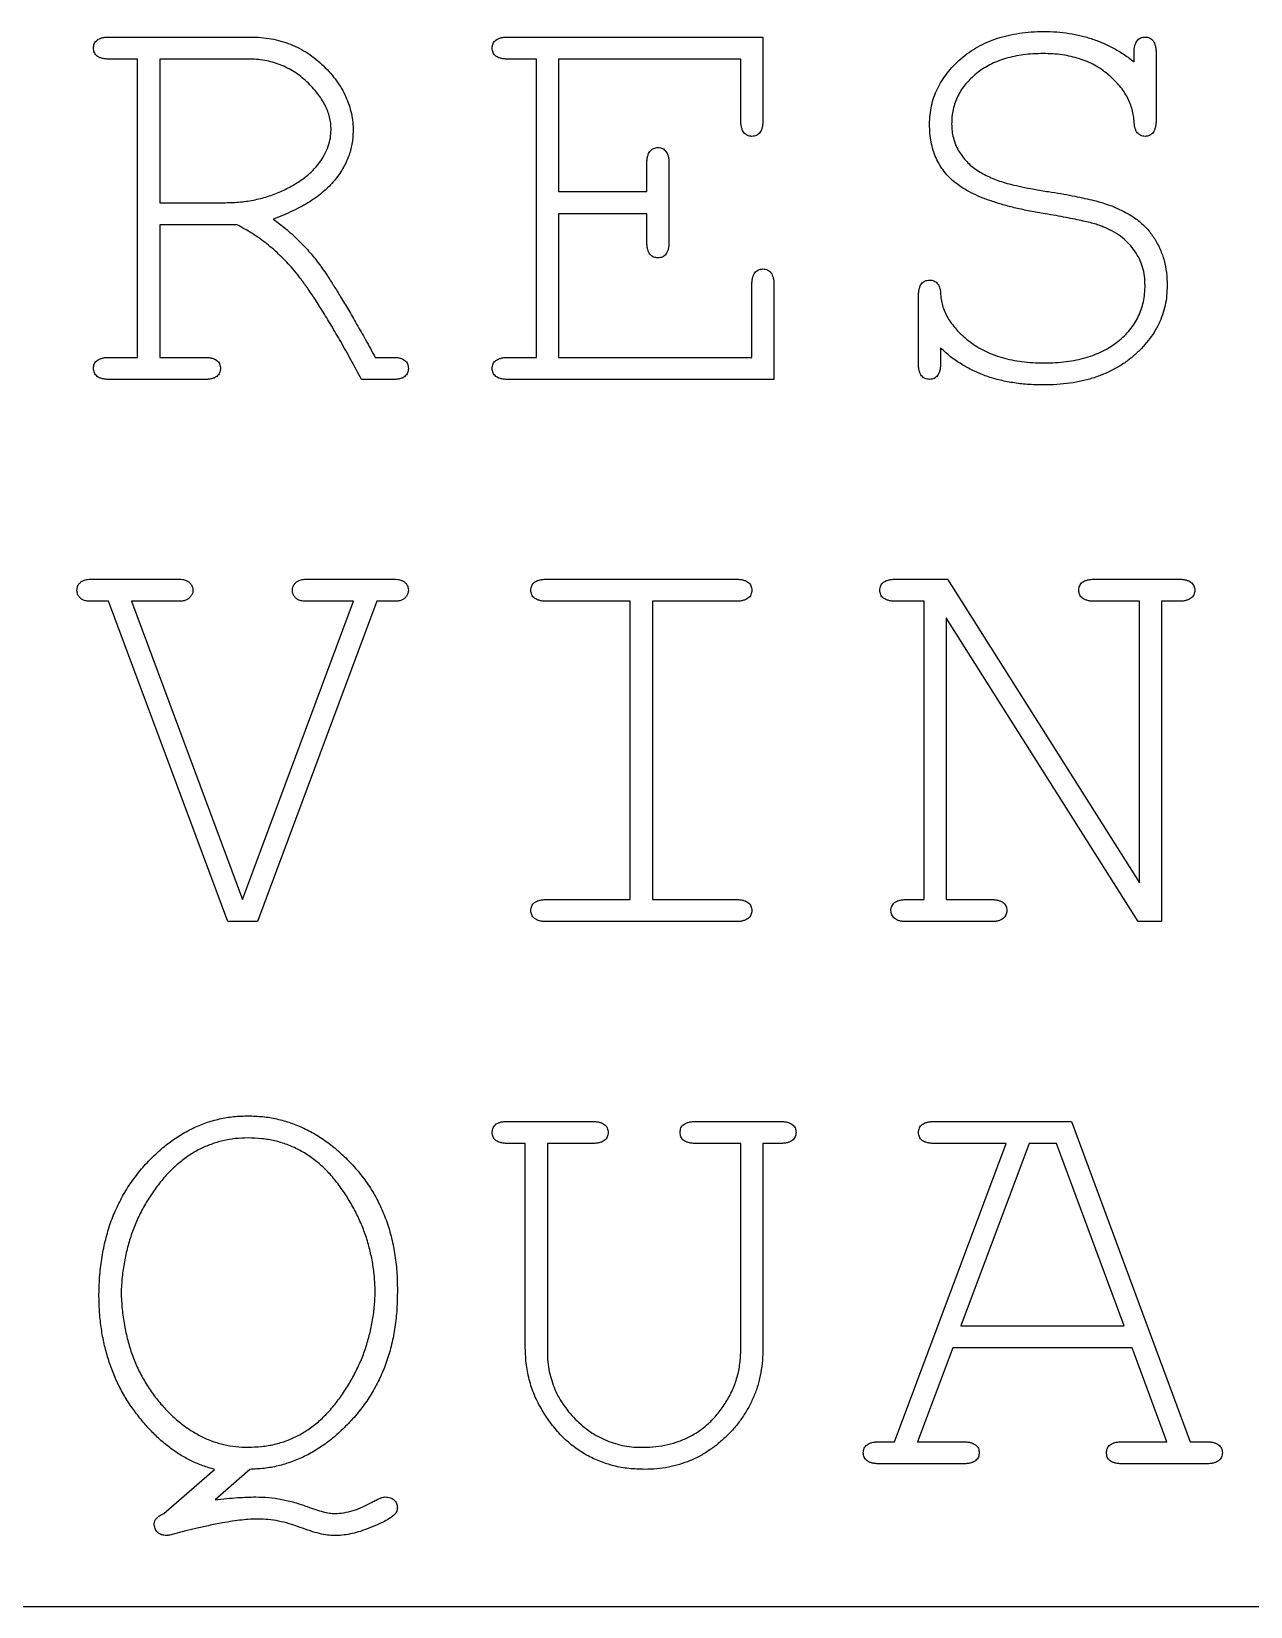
# Model space of a CAD drawing. Header units: millimetres. Extents: x -1 to 183, y -1 to 134.
# Drawn here: x 41.7 to 84.4, y -1 to 54.2 of the extents above; entities that cross this region are included whole.
import ezdxf

# ---------------------------------------------------------------- set-up
doc = ezdxf.new("R2010")
doc.units = ezdxf.units.MM

msp = doc.modelspace()

# ---------------------------------------------------------------- linework, layer by layer
at = {"color": 7, "linetype": 'Continuous', "lineweight": 25}
for p, q in [((44.442, 54), (49.359, 54)), ((58.406, 54), (67.31, 54)), ((67.31, 54), (67.31, 51.097)), ((45.41, 53.226), (44.442, 53.226)), ((45.41, 42.774), (45.41, 53.226)), ((49.278, 53.226), (46.184, 53.226)), ((46.184, 53.226), (46.184, 48.194)), ((59.374, 53.226), (58.406, 53.226)), ((59.374, 42.774), (59.374, 53.226)), ((60.148, 53.226), (60.148, 48.581)), ((66.535, 53.226), (60.148, 53.226)), ((66.535, 51.097), (66.535, 53.226)), ((80.306, 53.129), (80.306, 53.419)), ((81.081, 53.401), (81.081, 51.115)), ((63.245, 48.581), (63.245, 49.548)), ((64.019, 49.548), (64.019, 46.839)), ((60.148, 48.581), (63.245, 48.581)), ((46.184, 48.194), (48.476, 48.194)), ((60.148, 47.806), (60.148, 42.774)), ((63.245, 47.806), (60.148, 47.806)), ((63.245, 46.839), (63.245, 47.806)), ((46.184, 47.419), (46.184, 42.774)), ((48.894, 47.419), (46.184, 47.419)), ((66.923, 42.774), (66.923, 45.29)), ((67.697, 45.29), (67.697, 42)), ((72.758, 42.566), (72.758, 44.909)), ((73.532, 43.104), (73.532, 42.596)), ((44.442, 42.774), (45.41, 42.774)), ((46.184, 42.774), (47.732, 42.774)), ((53.732, 42.774), (54.352, 42.774)), ((58.406, 42.774), (59.374, 42.774)), ((60.148, 42.774), (66.923, 42.774)), ((47.732, 42), (44.442, 42)), ((54.346, 42), (53.254, 42)), ((67.697, 42), (58.406, 42)), ((43.861, 35), (46.765, 35)), ((51.41, 35), (54.313, 35)), ((59.761, 35), (66.342, 35)), ((71.984, 35), (73.774, 35)), ((73.774, 35), (80.5, 24.355)), ((78.952, 35), (81.855, 35)), ((44.391, 34.226), (43.861, 34.226)), ((48.57, 23), (44.391, 34.226)), ((45.195, 34.226), (49.087, 23.774)), ((46.765, 34.226), (45.195, 34.226)), ((49.087, 23.774), (52.97, 34.226)), ((53.784, 34.226), (49.61, 23)), ((52.97, 34.226), (51.41, 34.226)), ((54.313, 34.226), (53.784, 34.226)), ((62.665, 34.226), (59.761, 34.226)), ((62.665, 23.774), (62.665, 34.226)), ((63.439, 34.226), (63.439, 23.774)), ((66.342, 34.226), (63.439, 34.226)), ((72.952, 34.226), (71.984, 34.226)), ((72.952, 23.774), (72.952, 34.226)), ((80.5, 34.226), (78.952, 34.226)), ((80.5, 24.355), (80.5, 34.226)), ((81.274, 34.226), (81.274, 23)), ((81.855, 34.226), (81.274, 34.226)), ((73.726, 33.645), (73.726, 23.774)), ((80.452, 23), (73.726, 33.645)), ((59.761, 23.774), (62.665, 23.774)), ((63.439, 23.774), (66.342, 23.774)), ((72.371, 23.774), (72.952, 23.774)), ((73.726, 23.774), (75.274, 23.774)), ((49.61, 23), (48.57, 23)), ((66.342, 23), (59.761, 23)), ((75.274, 23), (72.371, 23)), ((81.274, 23), (80.452, 23)), ((58.406, 16), (61.31, 16)), ((64.987, 16), (67.89, 16)), ((73.339, 16), (78.12, 16)), ((78.12, 16), (82.269, 4.774)), ((58.987, 15.226), (58.406, 15.226)), ((58.987, 8.061), (58.987, 15.226)), ((59.761, 15.226), (59.761, 8.007)), ((61.31, 15.226), (59.761, 15.226)), ((66.535, 15.226), (64.987, 15.226)), ((66.535, 8.007), (66.535, 15.226)), ((67.31, 15.226), (67.31, 8.061)), ((67.89, 15.226), (67.31, 15.226)), ((71.92, 4.774), (75.828, 15.226)), ((75.828, 15.226), (73.339, 15.226)), ((76.629, 15.226), (74.246, 8.839)), ((77.597, 15.226), (76.629, 15.226)), ((79.959, 8.839), (77.597, 15.226)), ((74.246, 8.839), (79.959, 8.839)), ((73.956, 8.065), (72.728, 4.774)), ((80.243, 8.065), (73.956, 8.065)), ((81.459, 4.774), (80.243, 8.065)), ((71.403, 4.774), (71.92, 4.774)), ((72.728, 4.774), (74.306, 4.774)), ((79.919, 4.774), (81.459, 4.774)), ((82.269, 4.774), (82.823, 4.774)), ((74.306, 4), (71.403, 4)), ((82.823, 4), (79.919, 4)), ((46.323, 2.258), (48.098, 3.806)), ((49.338, 3.806), (48.119, 2.742)), ((-1, -1), (183, -1))]:
    msp.add_line(p, q, dxfattribs=at)
for points, knots in [([(73.145, 50.949), (73.149, 51.058), (73.156, 51.273), (73.21, 51.59), (73.292, 51.897), (73.417, 52.19), (73.57, 52.471), (73.761, 52.74), (73.985, 52.997), (74.241, 53.242), (74.528, 53.463), (74.836, 53.662), (75.169, 53.824), (75.521, 53.963), (75.898, 54.063), (76.295, 54.139), (76.715, 54.185), (77.002, 54.191), (77.149, 54.194)], [0, 0, 0, 0, 0.056916, 0.112366, 0.167516, 0.222239, 0.27805, 0.334693, 0.393994, 0.455776, 0.519139, 0.582782, 0.646789, 0.712259, 0.779915, 0.85009, 0.923131, 1, 1, 1, 1]), ([(77.149, 54.194), (77.3, 54.191), (77.596, 54.187), (78.032, 54.132), (78.452, 54.053), (78.855, 53.932), (79.245, 53.786), (79.616, 53.599), (79.975, 53.386), (80.195, 53.215), (80.306, 53.129)], [0, 0, 0, 0, 0.132647, 0.26166, 0.386774, 0.510093, 0.63204, 0.754198, 0.875967, 1, 1, 1, 1]), ([(43.861, 53.613), (43.867, 53.667), (43.879, 53.775), (43.972, 53.887), (44.077, 53.945), (44.18, 53.976), (44.304, 53.998), (44.393, 53.999), (44.442, 54)], [0, 0, 0, 0, 0.204282, 0.406566, 0.521934, 0.65928, 0.815354, 1, 1, 1, 1]), ([(44.442, 53.226), (44.393, 53.226), (44.304, 53.227), (44.18, 53.25), (44.077, 53.281), (43.972, 53.339), (43.879, 53.451), (43.867, 53.559), (43.861, 53.613)], [0, 0, 0, 0, 0.184646, 0.34072, 0.478066, 0.593434, 0.795718, 1, 1, 1, 1]), ([(49.359, 54), (49.483, 53.997), (49.728, 53.993), (50.086, 53.942), (50.431, 53.864), (50.76, 53.752), (51.074, 53.609), (51.373, 53.435), (51.658, 53.23), (51.92, 52.99), (52.164, 52.737), (52.375, 52.47), (52.557, 52.197), (52.701, 51.911), (52.818, 51.62), (52.9, 51.32), (52.95, 51.012), (52.955, 50.803), (52.958, 50.698)], [0, 0, 0, 0, 0.068795, 0.135343, 0.200143, 0.264471, 0.327742, 0.391099, 0.455936, 0.522024, 0.587641, 0.650481, 0.710621, 0.769606, 0.827305, 0.884113, 0.941813, 1, 1, 1, 1]), ([(57.826, 53.613), (57.832, 53.667), (57.844, 53.775), (57.937, 53.887), (58.041, 53.945), (58.145, 53.976), (58.268, 53.998), (58.358, 53.999), (58.406, 54)], [0, 0, 0, 0, 0.204282, 0.406566, 0.521934, 0.65928, 0.815354, 1, 1, 1, 1]), ([(58.406, 53.226), (58.358, 53.226), (58.268, 53.227), (58.145, 53.25), (58.041, 53.281), (57.937, 53.339), (57.844, 53.451), (57.832, 53.559), (57.826, 53.613)], [0, 0, 0, 0, 0.184646, 0.34072, 0.478066, 0.593434, 0.795718, 1, 1, 1, 1]), ([(80.306, 53.419), (80.307, 53.468), (80.308, 53.557), (80.33, 53.68), (80.362, 53.782), (80.42, 53.886), (80.53, 53.983), (80.639, 53.994), (80.694, 54)], [0, 0, 0, 0, 0.1848712, 0.3411362, 0.4749942, 0.5905026, 0.7954683, 1, 1, 1, 1]), ([(80.694, 54), (80.748, 53.994), (80.858, 53.983), (80.967, 53.883), (81.025, 53.776), (81.058, 53.67), (81.079, 53.543), (81.08, 53.451), (81.081, 53.401)], [0, 0, 0, 0, 0.2003418, 0.4035355, 0.5199579, 0.6546549, 0.8151498, 1, 1, 1, 1]), ([(52.184, 50.752), (52.182, 50.825), (52.177, 50.971), (52.137, 51.189), (52.069, 51.404), (51.974, 51.615), (51.856, 51.825), (51.709, 52.031), (51.536, 52.234), (51.338, 52.431), (51.124, 52.617), (50.894, 52.781), (50.653, 52.918), (50.4, 53.031), (50.136, 53.119), (49.86, 53.183), (49.572, 53.219), (49.377, 53.223), (49.278, 53.226)], [0, 0, 0, 0, 0.051954, 0.104667, 0.157532, 0.212689, 0.269793, 0.329762, 0.393139, 0.460386, 0.528842, 0.596013, 0.661516, 0.726988, 0.79306, 0.860346, 0.929335, 1, 1, 1, 1]), ([(77.128, 53.419), (77.008, 53.417), (76.775, 53.411), (76.434, 53.382), (76.112, 53.328), (75.81, 53.248), (75.523, 53.154), (75.259, 53.031), (75.013, 52.889), (74.786, 52.727), (74.585, 52.544), (74.404, 52.355), (74.255, 52.15), (74.134, 51.933), (74.034, 51.706), (73.97, 51.464), (73.924, 51.213), (73.921, 51.042), (73.919, 50.955)], [0, 0, 0, 0, 0.079482, 0.154544, 0.226316, 0.29529, 0.361575, 0.425495, 0.488009, 0.549702, 0.609739, 0.667357, 0.722767, 0.777166, 0.831599, 0.886341, 0.942529, 1, 1, 1, 1]), ([(80.306, 51.067), (80.299, 51.141), (80.285, 51.291), (80.231, 51.51), (80.155, 51.724), (80.052, 51.932), (79.923, 52.134), (79.77, 52.33), (79.588, 52.517), (79.388, 52.701), (79.165, 52.87), (78.923, 53.019), (78.665, 53.143), (78.39, 53.243), (78.098, 53.321), (77.79, 53.379), (77.464, 53.412), (77.242, 53.417), (77.128, 53.419)], [0, 0, 0, 0, 0.051857, 0.103321, 0.155028, 0.208538, 0.262959, 0.320433, 0.379971, 0.443002, 0.507559, 0.57282, 0.638469, 0.705153, 0.77434, 0.846517, 0.921343, 1, 1, 1, 1]), ([(66.923, 50.516), (66.868, 50.522), (66.761, 50.534), (66.649, 50.627), (66.59, 50.732), (66.559, 50.835), (66.537, 50.959), (66.536, 51.048), (66.535, 51.097)], [0, 0, 0, 0, 0.2042822, 0.4065661, 0.5219336, 0.6592799, 0.8153543, 1, 1, 1, 1]), ([(67.31, 51.097), (67.309, 51.048), (67.308, 50.959), (67.286, 50.835), (67.255, 50.732), (67.196, 50.627), (67.085, 50.534), (66.977, 50.522), (66.923, 50.516)], [0, 0, 0, 0, 0.184646, 0.34072, 0.478066, 0.593434, 0.795718, 1, 1, 1, 1]), ([(74.061, 48.883), (73.988, 48.945), (73.843, 49.067), (73.656, 49.281), (73.497, 49.512), (73.369, 49.763), (73.269, 50.031), (73.196, 50.319), (73.154, 50.628), (73.148, 50.84), (73.145, 50.949)], [0, 0, 0, 0, 0.122527, 0.243231, 0.362099, 0.481023, 0.60234, 0.728822, 0.860441, 1, 1, 1, 1]), ([(73.919, 50.955), (73.922, 50.871), (73.928, 50.706), (73.975, 50.464), (74.05, 50.233), (74.156, 50.015), (74.291, 49.816), (74.441, 49.632), (74.616, 49.472), (74.874, 49.279), (75.244, 49.086), (75.651, 48.927), (76.034, 48.827), (76.395, 48.746), (76.828, 48.662), (77.141, 48.609), (77.309, 48.581)], [0, 0, 0, 0, 0.055163, 0.108508, 0.161585, 0.214695, 0.267318, 0.319131, 0.370767, 0.422911, 0.530973, 0.643951, 0.709932, 0.790884, 0.887553, 1, 1, 1, 1]), ([(80.694, 50.516), (80.642, 50.522), (80.537, 50.535), (80.429, 50.625), (80.372, 50.724), (80.334, 50.82), (80.316, 50.937), (80.31, 51.021), (80.306, 51.067)], [0, 0, 0, 0, 0.205908, 0.411934, 0.529194, 0.662891, 0.818297, 1, 1, 1, 1]), ([(81.081, 51.115), (81.08, 51.065), (81.079, 50.973), (81.058, 50.846), (81.025, 50.74), (80.968, 50.633), (80.856, 50.537), (80.748, 50.523), (80.694, 50.516)], [0, 0, 0, 0, 0.185149, 0.345903, 0.480818, 0.597428, 0.798519, 1, 1, 1, 1]), ([(48.476, 48.194), (48.656, 48.199), (49.009, 48.209), (49.525, 48.29), (50.015, 48.419), (50.473, 48.599), (50.883, 48.819), (51.245, 49.053), (51.545, 49.31), (51.781, 49.586), (51.961, 49.872), (52.089, 50.162), (52.171, 50.456), (52.18, 50.654), (52.184, 50.752)], [0, 0, 0, 0, 0.108852, 0.213887, 0.315665, 0.415469, 0.510819, 0.597209, 0.67644, 0.748779, 0.816562, 0.880559, 0.940556, 1, 1, 1, 1]), ([(52.958, 50.698), (52.949, 50.547), (52.932, 50.244), (52.805, 49.797), (52.595, 49.368), (52.358, 49.026), (52.123, 48.769), (51.92, 48.578), (51.692, 48.395), (51.434, 48.224), (51.152, 48.061), (50.846, 47.903), (50.512, 47.755), (50.278, 47.667), (50.158, 47.622)], [0, 0, 0, 0, 0.101821, 0.20416, 0.310665, 0.423535, 0.48326, 0.545832, 0.611179, 0.68081, 0.753977, 0.831267, 0.913198, 1, 1, 1, 1]), ([(63.245, 49.548), (63.246, 49.597), (63.247, 49.686), (63.269, 49.809), (63.3, 49.912), (63.364, 50.015), (63.474, 50.111), (63.584, 50.123), (63.638, 50.129)], [0, 0, 0, 0, 0.183961, 0.339457, 0.472656, 0.589556, 0.796475, 1, 1, 1, 1]), ([(63.638, 50.129), (63.691, 50.123), (63.797, 50.111), (63.901, 50.013), (63.965, 49.912), (63.996, 49.809), (64.018, 49.686), (64.019, 49.597), (64.019, 49.548)], [0, 0, 0, 0, 0.198697, 0.402448, 0.520934, 0.655939, 0.813544, 1, 1, 1, 1]), ([(77.192, 47.806), (77.014, 47.836), (76.67, 47.894), (76.177, 48), (75.724, 48.117), (75.312, 48.247), (74.94, 48.386), (74.608, 48.535), (74.314, 48.696), (74.143, 48.823), (74.061, 48.883)], [0, 0, 0, 0, 0.1617503, 0.3126449, 0.4529242, 0.5820244, 0.7000354, 0.8093994, 0.9090923, 1, 1, 1, 1]), ([(77.309, 48.581), (77.455, 48.558), (77.733, 48.515), (78.13, 48.443), (78.49, 48.365), (78.815, 48.296), (79.103, 48.22), (79.352, 48.141), (79.568, 48.065), (79.695, 48.006), (79.753, 47.979)], [0, 0, 0, 0, 0.174713, 0.334277, 0.479963, 0.612514, 0.729051, 0.833258, 0.923848, 1, 1, 1, 1]), ([(50.158, 47.622), (50.304, 47.512), (50.593, 47.295), (50.99, 46.933), (51.36, 46.554), (51.646, 46.21), (51.877, 45.9), (52.067, 45.61), (52.291, 45.272), (52.529, 44.874), (52.801, 44.428), (53.089, 43.925), (53.404, 43.368), (53.62, 42.978), (53.732, 42.774)], [0, 0, 0, 0, 0.09005, 0.178456, 0.264997, 0.351172, 0.398828, 0.455809, 0.522312, 0.598667, 0.684576, 0.779966, 0.885104, 1, 1, 1, 1]), ([(79.287, 47.326), (79.241, 47.344), (79.139, 47.385), (78.965, 47.443), (78.756, 47.499), (78.511, 47.556), (78.23, 47.616), (77.915, 47.68), (77.565, 47.742), (77.32, 47.784), (77.192, 47.806)], [0, 0, 0, 0, 0.069353, 0.15371, 0.254192, 0.371003, 0.504561, 0.653524, 0.819036, 1, 1, 1, 1]), ([(79.753, 47.979), (79.887, 47.915), (80.149, 47.79), (80.5, 47.546), (80.798, 47.258), (81.042, 46.928), (81.233, 46.563), (81.371, 46.166), (81.453, 45.738), (81.463, 45.442), (81.468, 45.29)], [0, 0, 0, 0, 0.131059, 0.255839, 0.376152, 0.495866, 0.616587, 0.73828, 0.866152, 1, 1, 1, 1]), ([(53.254, 42), (53.129, 42.231), (52.888, 42.674), (52.535, 43.309), (52.199, 43.881), (51.889, 44.397), (51.598, 44.85), (51.333, 45.246), (51.086, 45.581), (50.79, 45.948), (50.415, 46.34), (49.943, 46.758), (49.436, 47.121), (49.074, 47.32), (48.894, 47.419)], [0, 0, 0, 0, 0.111552, 0.213965, 0.308052, 0.39304, 0.469187, 0.536309, 0.595316, 0.645467, 0.736201, 0.824973, 0.912652, 1, 1, 1, 1]), ([(80.694, 45.296), (80.69, 45.406), (80.682, 45.621), (80.615, 45.934), (80.499, 46.226), (80.347, 46.501), (80.143, 46.749), (79.902, 46.977), (79.612, 47.17), (79.398, 47.273), (79.287, 47.326)], [0, 0, 0, 0, 0.124657, 0.245969, 0.363397, 0.482547, 0.603788, 0.728466, 0.860403, 1, 1, 1, 1]), ([(63.638, 46.258), (63.584, 46.264), (63.476, 46.276), (63.363, 46.369), (63.299, 46.473), (63.269, 46.577), (63.247, 46.701), (63.246, 46.79), (63.245, 46.839)], [0, 0, 0, 0, 0.203271, 0.407546, 0.524301, 0.660967, 0.816269, 1, 1, 1, 1]), ([(64.019, 46.839), (64.019, 46.79), (64.018, 46.701), (63.995, 46.577), (63.965, 46.473), (63.902, 46.371), (63.796, 46.276), (63.691, 46.264), (63.638, 46.258)], [0, 0, 0, 0, 0.186233, 0.34365, 0.482177, 0.600522, 0.80154, 1, 1, 1, 1]), ([(66.923, 45.29), (66.923, 45.339), (66.924, 45.428), (66.946, 45.551), (66.978, 45.653), (67.037, 45.757), (67.147, 45.854), (67.255, 45.865), (67.31, 45.871)], [0, 0, 0, 0, 0.184871, 0.341136, 0.474994, 0.590503, 0.795468, 1, 1, 1, 1]), ([(67.31, 45.871), (67.364, 45.865), (67.473, 45.854), (67.583, 45.757), (67.641, 45.653), (67.673, 45.551), (67.695, 45.428), (67.696, 45.339), (67.697, 45.29)], [0, 0, 0, 0, 0.204532, 0.409497, 0.525006, 0.658864, 0.815129, 1, 1, 1, 1]), ([(72.758, 44.909), (72.759, 44.958), (72.76, 45.047), (72.782, 45.17), (72.813, 45.272), (72.873, 45.373), (72.983, 45.466), (73.091, 45.478), (73.145, 45.484)], [0, 0, 0, 0, 0.185941, 0.34311, 0.477742, 0.590583, 0.794285, 1, 1, 1, 1]), ([(73.145, 45.484), (73.197, 45.478), (73.299, 45.468), (73.408, 45.386), (73.47, 45.296), (73.502, 45.207), (73.528, 45.101), (73.531, 45.023), (73.532, 44.982)], [0, 0, 0, 0, 0.21651, 0.426295, 0.545261, 0.672998, 0.825444, 1, 1, 1, 1]), ([(81.468, 45.29), (81.464, 45.172), (81.457, 44.939), (81.402, 44.594), (81.307, 44.265), (81.181, 43.946), (81.01, 43.645), (80.809, 43.353), (80.564, 43.079), (80.29, 42.819), (79.986, 42.58), (79.651, 42.374), (79.29, 42.199), (78.904, 42.053), (78.493, 41.941), (78.057, 41.864), (77.595, 41.814), (77.278, 41.809), (77.116, 41.806)], [0, 0, 0, 0, 0.05688, 0.112434, 0.167454, 0.221909, 0.276895, 0.333733, 0.39256, 0.45335, 0.515606, 0.578393, 0.642666, 0.708583, 0.776545, 0.847589, 0.921795, 1, 1, 1, 1]), ([(77.158, 42.581), (77.291, 42.583), (77.551, 42.587), (77.929, 42.625), (78.286, 42.681), (78.621, 42.762), (78.935, 42.868), (79.227, 42.998), (79.497, 43.153), (79.746, 43.328), (79.968, 43.523), (80.161, 43.734), (80.325, 43.959), (80.463, 44.198), (80.566, 44.455), (80.638, 44.724), (80.685, 45.005), (80.691, 45.198), (80.694, 45.296)], [0, 0, 0, 0, 0.0797943, 0.1556696, 0.22729, 0.2963146, 0.3620447, 0.4256033, 0.4875827, 0.5482705, 0.6077828, 0.6642382, 0.7195899, 0.7745246, 0.8292795, 0.8843933, 0.9413124, 1, 1, 1, 1]), ([(73.532, 44.982), (73.539, 44.907), (73.554, 44.757), (73.61, 44.535), (73.695, 44.318), (73.812, 44.109), (73.955, 43.903), (74.125, 43.701), (74.327, 43.509), (74.551, 43.318), (74.804, 43.145), (75.078, 42.991), (75.375, 42.866), (75.692, 42.763), (76.029, 42.682), (76.386, 42.62), (76.766, 42.588), (77.025, 42.583), (77.158, 42.581)], [0, 0, 0, 0, 0.047286, 0.09498, 0.143393, 0.19336, 0.245795, 0.300701, 0.359018, 0.42115, 0.485902, 0.55121, 0.618843, 0.688249, 0.760713, 0.836632, 0.91623, 1, 1, 1, 1]), ([(77.116, 41.806), (76.933, 41.81), (76.577, 41.818), (76.057, 41.88), (75.565, 41.979), (75.1, 42.12), (74.666, 42.307), (74.257, 42.528), (73.875, 42.791), (73.647, 42.999), (73.532, 43.104)], [0, 0, 0, 0, 0.140105, 0.273273, 0.401151, 0.524952, 0.645204, 0.763233, 0.881032, 1, 1, 1, 1]), ([(43.861, 42.387), (43.867, 42.441), (43.879, 42.549), (43.972, 42.661), (44.077, 42.719), (44.18, 42.75), (44.304, 42.773), (44.393, 42.774), (44.442, 42.774)], [0, 0, 0, 0, 0.204282, 0.406566, 0.521934, 0.65928, 0.815354, 1, 1, 1, 1]), ([(47.732, 42.774), (47.781, 42.773), (47.871, 42.772), (47.995, 42.751), (48.098, 42.719), (48.202, 42.661), (48.295, 42.549), (48.307, 42.441), (48.313, 42.387)], [0, 0, 0, 0, 0.1846207, 0.3444607, 0.4781372, 0.5934891, 0.7957455, 1, 1, 1, 1]), ([(54.352, 42.774), (54.398, 42.774), (54.481, 42.773), (54.596, 42.75), (54.691, 42.719), (54.789, 42.659), (54.879, 42.549), (54.889, 42.441), (54.894, 42.387)], [0, 0, 0, 0, 0.181004, 0.33232, 0.464498, 0.578225, 0.787218, 1, 1, 1, 1]), ([(57.826, 42.387), (57.832, 42.441), (57.844, 42.549), (57.937, 42.661), (58.041, 42.719), (58.145, 42.75), (58.268, 42.773), (58.358, 42.774), (58.406, 42.774)], [0, 0, 0, 0, 0.204282, 0.406566, 0.521934, 0.65928, 0.815354, 1, 1, 1, 1]), ([(73.145, 42), (73.093, 42.007), (72.988, 42.02), (72.875, 42.108), (72.814, 42.21), (72.781, 42.311), (72.76, 42.432), (72.759, 42.519), (72.758, 42.566)], [0, 0, 0, 0, 0.2007556, 0.4078081, 0.5275213, 0.6602109, 0.8194481, 1, 1, 1, 1]), ([(73.532, 42.596), (73.532, 42.546), (73.53, 42.454), (73.509, 42.327), (73.477, 42.221), (73.42, 42.114), (73.308, 42.018), (73.199, 42.006), (73.145, 42)], [0, 0, 0, 0, 0.1853, 0.346185, 0.48121, 0.597916, 0.799171, 1, 1, 1, 1]), ([(44.442, 42), (44.393, 42.001), (44.304, 42.001), (44.18, 42.024), (44.076, 42.054), (43.973, 42.118), (43.881, 42.229), (43.868, 42.335), (43.861, 42.387)], [0, 0, 0, 0, 0.1851155, 0.341587, 0.4792827, 0.5969167, 0.8027312, 1, 1, 1, 1]), ([(48.313, 42.387), (48.306, 42.335), (48.293, 42.229), (48.202, 42.118), (48.099, 42.055), (47.995, 42.023), (47.871, 42.002), (47.781, 42.001), (47.732, 42)], [0, 0, 0, 0, 0.197242, 0.403028, 0.520646, 0.654663, 0.81491, 1, 1, 1, 1]), ([(54.894, 42.387), (54.888, 42.335), (54.877, 42.229), (54.788, 42.12), (54.692, 42.054), (54.593, 42.024), (54.476, 42.002), (54.392, 42.001), (54.346, 42)], [0, 0, 0, 0, 0.203832, 0.414905, 0.53021, 0.665476, 0.819936, 1, 1, 1, 1]), ([(58.406, 42), (58.358, 42.001), (58.268, 42.001), (58.145, 42.024), (58.04, 42.054), (57.937, 42.118), (57.846, 42.229), (57.832, 42.335), (57.826, 42.387)], [0, 0, 0, 0, 0.185116, 0.341587, 0.479283, 0.596917, 0.802731, 1, 1, 1, 1]), ([(43.281, 34.613), (43.285, 34.65), (43.292, 34.723), (43.343, 34.826), (43.421, 34.906), (43.527, 34.968), (43.677, 34.999), (43.793, 35), (43.861, 35)], [0, 0, 0, 0, 0.139891, 0.280464, 0.424138, 0.561539, 0.739102, 1, 1, 1, 1]), ([(46.765, 35), (46.835, 35), (46.952, 35), (47.102, 34.968), (47.205, 34.906), (47.279, 34.824), (47.334, 34.724), (47.342, 34.65), (47.345, 34.613)], [0, 0, 0, 0, 0.268632, 0.442523, 0.576661, 0.717743, 0.860069, 1, 1, 1, 1]), ([(50.829, 34.613), (50.833, 34.65), (50.84, 34.724), (50.895, 34.825), (50.972, 34.905), (51.075, 34.968), (51.225, 35), (51.34, 35), (51.41, 35)], [0, 0, 0, 0, 0.140099, 0.282596, 0.426482, 0.560781, 0.734881, 1, 1, 1, 1]), ([(54.313, 35), (54.383, 35), (54.499, 35), (54.65, 34.968), (54.756, 34.907), (54.83, 34.824), (54.886, 34.725), (54.891, 34.65), (54.894, 34.613)], [0, 0, 0, 0, 0.264111, 0.441261, 0.578343, 0.719056, 0.861012, 1, 1, 1, 1]), ([(59.181, 34.613), (59.187, 34.667), (59.199, 34.775), (59.292, 34.887), (59.396, 34.945), (59.499, 34.976), (59.623, 34.998), (59.713, 34.999), (59.761, 35)], [0, 0, 0, 0, 0.204282, 0.406566, 0.521934, 0.65928, 0.815354, 1, 1, 1, 1]), ([(66.342, 35), (66.39, 34.999), (66.48, 34.998), (66.603, 34.977), (66.705, 34.945), (66.809, 34.886), (66.905, 34.776), (66.917, 34.667), (66.923, 34.613)], [0, 0, 0, 0, 0.184871, 0.341136, 0.474994, 0.590503, 0.795468, 1, 1, 1, 1]), ([(71.403, 34.613), (71.409, 34.667), (71.421, 34.775), (71.514, 34.887), (71.619, 34.945), (71.722, 34.976), (71.846, 34.998), (71.935, 34.999), (71.984, 35)], [0, 0, 0, 0, 0.204282, 0.406566, 0.521934, 0.65928, 0.815354, 1, 1, 1, 1]), ([(78.371, 34.613), (78.377, 34.667), (78.389, 34.774), (78.479, 34.886), (78.581, 34.946), (78.685, 34.976), (78.811, 34.998), (78.902, 34.999), (78.952, 35)], [0, 0, 0, 0, 0.203889, 0.403401, 0.51524, 0.652323, 0.811877, 1, 1, 1, 1]), ([(81.855, 35), (81.903, 34.999), (81.993, 34.998), (82.116, 34.977), (82.218, 34.945), (82.322, 34.886), (82.418, 34.776), (82.43, 34.667), (82.435, 34.613)], [0, 0, 0, 0, 0.184871, 0.341136, 0.474994, 0.590503, 0.795468, 1, 1, 1, 1]), ([(43.861, 34.226), (43.793, 34.227), (43.678, 34.228), (43.525, 34.253), (43.422, 34.32), (43.343, 34.4), (43.293, 34.502), (43.285, 34.576), (43.281, 34.613)], [0, 0, 0, 0, 0.260613, 0.437112, 0.576326, 0.719842, 0.860261, 1, 1, 1, 1]), ([(47.345, 34.613), (47.342, 34.576), (47.335, 34.501), (47.276, 34.401), (47.198, 34.32), (47.095, 34.254), (46.945, 34.228), (46.832, 34.227), (46.765, 34.226)], [0, 0, 0, 0, 0.1403076, 0.2848184, 0.4289194, 0.5686994, 0.7421668, 1, 1, 1, 1]), ([(51.41, 34.226), (51.34, 34.227), (51.224, 34.229), (51.069, 34.252), (50.967, 34.32), (50.891, 34.401), (50.841, 34.502), (50.833, 34.576), (50.829, 34.613)], [0, 0, 0, 0, 0.263993, 0.443929, 0.579663, 0.720314, 0.860497, 1, 1, 1, 1]), ([(54.894, 34.613), (54.89, 34.576), (54.883, 34.501), (54.824, 34.402), (54.75, 34.32), (54.649, 34.253), (54.497, 34.228), (54.382, 34.227), (54.313, 34.226)], [0, 0, 0, 0, 0.1400585, 0.2843126, 0.425523, 0.5617975, 0.7349569, 1, 1, 1, 1]), ([(59.761, 34.226), (59.713, 34.226), (59.623, 34.227), (59.499, 34.25), (59.396, 34.281), (59.292, 34.339), (59.199, 34.451), (59.187, 34.559), (59.181, 34.613)], [0, 0, 0, 0, 0.184646, 0.34072, 0.478066, 0.593434, 0.795718, 1, 1, 1, 1]), ([(66.923, 34.613), (66.917, 34.559), (66.905, 34.45), (66.809, 34.34), (66.705, 34.281), (66.603, 34.249), (66.48, 34.228), (66.39, 34.226), (66.342, 34.226)], [0, 0, 0, 0, 0.204532, 0.409497, 0.525006, 0.658864, 0.815129, 1, 1, 1, 1]), ([(71.984, 34.226), (71.935, 34.226), (71.846, 34.227), (71.722, 34.25), (71.619, 34.281), (71.514, 34.339), (71.421, 34.451), (71.409, 34.559), (71.403, 34.613)], [0, 0, 0, 0, 0.184646, 0.34072, 0.478066, 0.593434, 0.795718, 1, 1, 1, 1]), ([(78.952, 34.226), (78.903, 34.226), (78.814, 34.227), (78.69, 34.25), (78.587, 34.281), (78.482, 34.339), (78.389, 34.451), (78.377, 34.559), (78.371, 34.613)], [0, 0, 0, 0, 0.184646, 0.34072, 0.478066, 0.593434, 0.795718, 1, 1, 1, 1]), ([(82.435, 34.613), (82.43, 34.559), (82.418, 34.45), (82.322, 34.34), (82.218, 34.281), (82.116, 34.249), (81.993, 34.228), (81.903, 34.226), (81.855, 34.226)], [0, 0, 0, 0, 0.204532, 0.409497, 0.525006, 0.658864, 0.815129, 1, 1, 1, 1]), ([(59.181, 23.387), (59.187, 23.441), (59.199, 23.549), (59.292, 23.661), (59.396, 23.719), (59.499, 23.75), (59.623, 23.773), (59.713, 23.774), (59.761, 23.774)], [0, 0, 0, 0, 0.204282, 0.406566, 0.521934, 0.65928, 0.815354, 1, 1, 1, 1]), ([(66.342, 23.774), (66.39, 23.774), (66.48, 23.772), (66.603, 23.751), (66.705, 23.719), (66.809, 23.66), (66.905, 23.55), (66.917, 23.441), (66.923, 23.387)], [0, 0, 0, 0, 0.1848712, 0.3411362, 0.4749942, 0.5905026, 0.7954683, 1, 1, 1, 1]), ([(71.79, 23.387), (71.796, 23.441), (71.808, 23.549), (71.901, 23.661), (72.005, 23.719), (72.108, 23.751), (72.232, 23.772), (72.322, 23.773), (72.371, 23.774)], [0, 0, 0, 0, 0.204255, 0.406511, 0.521863, 0.655539, 0.815379, 1, 1, 1, 1]), ([(75.274, 23.774), (75.323, 23.773), (75.413, 23.772), (75.537, 23.751), (75.64, 23.719), (75.744, 23.661), (75.837, 23.549), (75.849, 23.441), (75.855, 23.387)], [0, 0, 0, 0, 0.184621, 0.344461, 0.478137, 0.593489, 0.795745, 1, 1, 1, 1]), ([(59.761, 23), (59.713, 23.001), (59.623, 23.001), (59.5, 23.024), (59.395, 23.054), (59.292, 23.118), (59.2, 23.229), (59.187, 23.335), (59.181, 23.387)], [0, 0, 0, 0, 0.185116, 0.341587, 0.479283, 0.596917, 0.802731, 1, 1, 1, 1]), ([(66.923, 23.387), (66.916, 23.335), (66.903, 23.228), (66.809, 23.118), (66.706, 23.055), (66.603, 23.024), (66.48, 23.002), (66.39, 23.001), (66.342, 23)], [0, 0, 0, 0, 0.197517, 0.405997, 0.523779, 0.657983, 0.814651, 1, 1, 1, 1]), ([(72.371, 23), (72.322, 23.001), (72.232, 23.002), (72.108, 23.023), (72.004, 23.055), (71.902, 23.118), (71.81, 23.229), (71.797, 23.335), (71.79, 23.387)], [0, 0, 0, 0, 0.1850903, 0.345337, 0.4793536, 0.5969716, 0.802758, 1, 1, 1, 1]), ([(75.855, 23.387), (75.848, 23.335), (75.835, 23.229), (75.744, 23.118), (75.641, 23.055), (75.537, 23.023), (75.413, 23.002), (75.323, 23.001), (75.274, 23)], [0, 0, 0, 0, 0.197242, 0.403028, 0.520646, 0.654663, 0.81491, 1, 1, 1, 1]), ([(44.055, 9.94), (44.061, 10.165), (44.074, 10.605), (44.154, 11.248), (44.282, 11.86), (44.451, 12.443), (44.678, 12.991), (44.947, 13.51), (45.27, 13.995), (45.634, 14.446), (46.029, 14.854), (46.446, 15.211), (46.878, 15.516), (47.33, 15.761), (47.794, 15.958), (48.276, 16.093), (48.773, 16.179), (49.11, 16.189), (49.281, 16.194)], [0, 0, 0, 0, 0.0746069, 0.1459933, 0.2146233, 0.2815625, 0.3469177, 0.4110513, 0.475198, 0.5396097, 0.6029538, 0.663168, 0.7214889, 0.7778778, 0.8333077, 0.8882152, 0.9434361, 1, 1, 1, 1]), ([(49.281, 16.194), (49.451, 16.188), (49.79, 16.178), (50.289, 16.094), (50.772, 15.956), (51.242, 15.769), (51.693, 15.52), (52.132, 15.223), (52.552, 14.866), (52.954, 14.463), (53.329, 14.022), (53.649, 13.536), (53.924, 13.024), (54.145, 12.479), (54.315, 11.902), (54.431, 11.294), (54.504, 10.657), (54.506, 10.222), (54.506, 10)], [0, 0, 0, 0, 0.05672, 0.112423, 0.167804, 0.223442, 0.28028, 0.338657, 0.399548, 0.463059, 0.527769, 0.591813, 0.655984, 0.720771, 0.787157, 0.855448, 0.926249, 1, 1, 1, 1]), ([(57.826, 15.613), (57.832, 15.67), (57.845, 15.786), (57.929, 15.868), (57.971, 15.909)], [0, 0, 0, 0, 0.493165, 1, 1, 1, 1]), ([(58.406, 15.226), (58.358, 15.226), (58.268, 15.227), (58.145, 15.25), (58.041, 15.281), (57.937, 15.339), (57.844, 15.451), (57.832, 15.559), (57.826, 15.613)], [0, 0, 0, 0, 0.184646, 0.34072, 0.478066, 0.593434, 0.795718, 1, 1, 1, 1]), ([(57.971, 15.909), (57.995, 15.923), (58.048, 15.955), (58.148, 15.983), (58.27, 15.996), (58.358, 15.999), (58.406, 16)], [0, 0, 0, 0, 0.183017, 0.414226, 0.67787, 1, 1, 1, 1]), ([(61.31, 16), (61.358, 15.999), (61.448, 15.998), (61.571, 15.977), (61.673, 15.945), (61.777, 15.886), (61.873, 15.776), (61.885, 15.667), (61.89, 15.613)], [0, 0, 0, 0, 0.184871, 0.341136, 0.474994, 0.590503, 0.795468, 1, 1, 1, 1]), ([(61.89, 15.613), (61.885, 15.559), (61.873, 15.45), (61.777, 15.34), (61.673, 15.281), (61.571, 15.249), (61.448, 15.228), (61.358, 15.226), (61.31, 15.226)], [0, 0, 0, 0, 0.204532, 0.409497, 0.525006, 0.658864, 0.815129, 1, 1, 1, 1]), ([(64.406, 15.613), (64.412, 15.667), (64.424, 15.775), (64.517, 15.887), (64.622, 15.945), (64.725, 15.976), (64.849, 15.998), (64.939, 15.999), (64.987, 16)], [0, 0, 0, 0, 0.204282, 0.406566, 0.521934, 0.65928, 0.815354, 1, 1, 1, 1]), ([(64.987, 15.226), (64.939, 15.226), (64.849, 15.227), (64.725, 15.25), (64.622, 15.281), (64.517, 15.339), (64.424, 15.451), (64.412, 15.559), (64.406, 15.613)], [0, 0, 0, 0, 0.184646, 0.34072, 0.478066, 0.593434, 0.795718, 1, 1, 1, 1]), ([(67.89, 16), (67.939, 15.999), (68.028, 15.998), (68.151, 15.977), (68.253, 15.945), (68.357, 15.886), (68.454, 15.776), (68.465, 15.667), (68.471, 15.613)], [0, 0, 0, 0, 0.1848712, 0.3411362, 0.4749942, 0.5905026, 0.7954683, 1, 1, 1, 1]), ([(68.471, 15.613), (68.465, 15.559), (68.454, 15.45), (68.357, 15.34), (68.253, 15.281), (68.151, 15.249), (68.028, 15.228), (67.939, 15.226), (67.89, 15.226)], [0, 0, 0, 0, 0.204532, 0.409497, 0.525006, 0.658864, 0.815129, 1, 1, 1, 1]), ([(72.758, 15.613), (72.764, 15.667), (72.776, 15.775), (72.869, 15.887), (72.974, 15.945), (73.077, 15.976), (73.201, 15.998), (73.29, 15.999), (73.339, 16)], [0, 0, 0, 0, 0.204282, 0.406566, 0.521934, 0.65928, 0.815354, 1, 1, 1, 1]), ([(73.339, 15.226), (73.29, 15.226), (73.201, 15.227), (73.077, 15.25), (72.974, 15.281), (72.869, 15.339), (72.776, 15.451), (72.764, 15.559), (72.758, 15.613)], [0, 0, 0, 0, 0.184646, 0.34072, 0.478066, 0.593434, 0.795718, 1, 1, 1, 1]), ([(49.281, 15.419), (49.13, 15.415), (48.832, 15.407), (48.396, 15.328), (47.977, 15.204), (47.577, 15.03), (47.195, 14.805), (46.832, 14.529), (46.488, 14.205), (46.167, 13.833), (45.874, 13.428), (45.612, 13), (45.388, 12.551), (45.199, 12.081), (45.052, 11.588), (44.936, 11.077), (44.86, 10.545), (44.839, 10.184), (44.829, 10)], [0, 0, 0, 0, 0.058241, 0.115287, 0.171103, 0.226865, 0.283899, 0.342135, 0.40316, 0.466792, 0.531905, 0.596368, 0.660953, 0.726113, 0.792173, 0.859783, 0.928782, 1, 1, 1, 1]), ([(53.732, 10), (53.726, 10.173), (53.713, 10.514), (53.649, 11.019), (53.545, 11.51), (53.407, 11.989), (53.227, 12.452), (53.011, 12.902), (52.759, 13.339), (52.472, 13.757), (52.159, 14.147), (51.817, 14.489), (51.447, 14.774), (51.06, 15.013), (50.646, 15.196), (50.212, 15.327), (49.753, 15.403), (49.44, 15.414), (49.281, 15.419)], [0, 0, 0, 0, 0.066664, 0.131803, 0.196245, 0.260309, 0.324149, 0.388053, 0.452759, 0.518844, 0.583598, 0.645537, 0.705187, 0.763542, 0.821055, 0.879188, 0.93839, 1, 1, 1, 1]), ([(48.098, 3.806), (47.964, 3.845), (47.695, 3.922), (47.307, 4.089), (46.931, 4.291), (46.57, 4.537), (46.217, 4.816), (45.886, 5.145), (45.56, 5.504), (45.255, 5.902), (44.97, 6.327), (44.726, 6.782), (44.519, 7.257), (44.349, 7.752), (44.216, 8.269), (44.124, 8.808), (44.064, 9.367), (44.058, 9.747), (44.055, 9.94)], [0, 0, 0, 0, 0.053017, 0.106305, 0.160366, 0.215367, 0.272395, 0.331256, 0.392639, 0.456625, 0.521945, 0.587333, 0.652608, 0.718716, 0.786443, 0.855368, 0.926702, 1, 1, 1, 1]), ([(44.829, 10), (44.839, 9.805), (44.859, 9.423), (44.939, 8.865), (45.057, 8.334), (45.21, 7.83), (45.403, 7.353), (45.639, 6.907), (45.908, 6.484), (46.215, 6.094), (46.549, 5.743), (46.896, 5.431), (47.262, 5.17), (47.638, 4.953), (48.028, 4.784), (48.433, 4.666), (48.853, 4.595), (49.137, 4.585), (49.281, 4.581)], [0, 0, 0, 0, 0.075457, 0.147945, 0.217884, 0.285625, 0.351761, 0.416494, 0.480877, 0.545334, 0.608246, 0.668208, 0.725798, 0.781536, 0.835881, 0.889946, 0.94452, 1, 1, 1, 1]), ([(49.281, 4.581), (49.438, 4.586), (49.748, 4.597), (50.202, 4.673), (50.632, 4.805), (51.041, 4.987), (51.427, 5.223), (51.793, 5.509), (52.131, 5.851), (52.446, 6.237), (52.732, 6.655), (52.983, 7.093), (53.204, 7.542), (53.384, 8.007), (53.528, 8.486), (53.631, 8.979), (53.708, 9.485), (53.724, 9.827), (53.732, 10)], [0, 0, 0, 0, 0.060968, 0.119917, 0.177433, 0.234718, 0.292666, 0.352142, 0.413942, 0.478538, 0.544771, 0.60962, 0.673837, 0.738323, 0.802266, 0.867314, 0.933142, 1, 1, 1, 1]), ([(54.506, 10), (54.502, 9.781), (54.493, 9.351), (54.42, 8.72), (54.296, 8.121), (54.126, 7.549), (53.906, 7.008), (53.635, 6.495), (53.311, 6.017), (52.949, 5.569), (52.553, 5.166), (52.141, 4.807), (51.709, 4.508), (51.265, 4.255), (50.803, 4.062), (50.329, 3.918), (49.838, 3.828), (49.506, 3.814), (49.338, 3.806)], [0, 0, 0, 0, 0.073456, 0.144285, 0.212685, 0.278719, 0.344113, 0.408426, 0.472788, 0.537718, 0.601588, 0.662276, 0.720833, 0.777478, 0.833269, 0.888383, 0.943723, 1, 1, 1, 1]), ([(63.173, 3.806), (62.986, 3.812), (62.621, 3.822), (62.089, 3.918), (61.592, 4.077), (61.124, 4.294), (60.693, 4.583), (60.291, 4.931), (59.928, 5.347), (59.602, 5.818), (59.325, 6.332), (59.132, 6.887), (59.009, 7.465), (58.994, 7.861), (58.987, 8.061)], [0, 0, 0, 0, 0.084305, 0.164729, 0.242583, 0.319528, 0.397019, 0.47604, 0.558572, 0.645543, 0.734089, 0.821448, 0.909708, 1, 1, 1, 1]), ([(59.761, 8.007), (59.762, 7.89), (59.763, 7.659), (59.806, 7.319), (59.883, 6.993), (59.989, 6.681), (60.124, 6.379), (60.3, 6.094), (60.503, 5.821), (60.734, 5.562), (60.99, 5.329), (61.258, 5.121), (61.542, 4.952), (61.837, 4.812), (62.143, 4.702), (62.463, 4.626), (62.794, 4.582), (63.019, 4.581), (63.133, 4.581)], [0, 0, 0, 0, 0.065364, 0.128944, 0.19084, 0.252118, 0.313375, 0.375299, 0.438501, 0.503524, 0.568509, 0.6316, 0.692751, 0.753223, 0.813622, 0.874422, 0.936325, 1, 1, 1, 1]), ([(63.133, 4.581), (63.277, 4.585), (63.559, 4.595), (63.975, 4.666), (64.374, 4.785), (64.757, 4.951), (65.119, 5.169), (65.453, 5.446), (65.755, 5.778), (66.026, 6.16), (66.251, 6.582), (66.418, 7.036), (66.516, 7.514), (66.529, 7.841), (66.535, 8.007)], [0, 0, 0, 0, 0.079893, 0.157375, 0.234155, 0.311383, 0.389513, 0.468917, 0.552011, 0.63945, 0.729163, 0.817661, 0.907668, 1, 1, 1, 1]), ([(67.31, 8.061), (67.307, 7.914), (67.301, 7.624), (67.24, 7.198), (67.149, 6.789), (67.014, 6.399), (66.841, 6.029), (66.63, 5.676), (66.386, 5.339), (66.101, 5.027), (65.794, 4.743), (65.467, 4.492), (65.125, 4.278), (64.764, 4.106), (64.388, 3.972), (63.997, 3.875), (63.59, 3.816), (63.313, 3.81), (63.173, 3.806)], [0, 0, 0, 0, 0.066836, 0.131457, 0.194812, 0.256721, 0.318313, 0.380047, 0.442898, 0.507018, 0.571108, 0.632768, 0.693566, 0.753918, 0.813668, 0.87446, 0.936363, 1, 1, 1, 1]), ([(70.823, 4.387), (70.829, 4.441), (70.841, 4.549), (70.933, 4.661), (71.038, 4.719), (71.141, 4.75), (71.265, 4.773), (71.355, 4.774), (71.403, 4.774)], [0, 0, 0, 0, 0.204282, 0.406566, 0.521934, 0.65928, 0.815354, 1, 1, 1, 1]), ([(74.306, 4.774), (74.355, 4.774), (74.444, 4.772), (74.567, 4.751), (74.669, 4.719), (74.773, 4.66), (74.87, 4.55), (74.881, 4.441), (74.887, 4.387)], [0, 0, 0, 0, 0.184871, 0.341136, 0.474994, 0.590503, 0.795468, 1, 1, 1, 1]), ([(79.339, 4.387), (79.345, 4.441), (79.357, 4.549), (79.45, 4.661), (79.553, 4.719), (79.656, 4.751), (79.78, 4.772), (79.871, 4.773), (79.919, 4.774)], [0, 0, 0, 0, 0.204255, 0.406511, 0.521863, 0.655539, 0.815379, 1, 1, 1, 1]), ([(82.823, 4.774), (82.871, 4.774), (82.961, 4.772), (83.084, 4.751), (83.186, 4.719), (83.29, 4.66), (83.386, 4.55), (83.397, 4.441), (83.403, 4.387)], [0, 0, 0, 0, 0.1848712, 0.3411362, 0.4749942, 0.5905026, 0.7954683, 1, 1, 1, 1]), ([(71.403, 4), (71.355, 4.001), (71.265, 4.001), (71.142, 4.024), (71.037, 4.054), (70.934, 4.118), (70.842, 4.229), (70.829, 4.335), (70.823, 4.387)], [0, 0, 0, 0, 0.185116, 0.341587, 0.479283, 0.596917, 0.802731, 1, 1, 1, 1]), ([(74.887, 4.387), (74.881, 4.335), (74.868, 4.228), (74.773, 4.118), (74.67, 4.055), (74.567, 4.024), (74.445, 4.002), (74.355, 4.001), (74.306, 4)], [0, 0, 0, 0, 0.1975173, 0.4059967, 0.523779, 0.6579826, 0.8146513, 1, 1, 1, 1]), ([(79.919, 4), (79.871, 4.001), (79.78, 4.002), (79.656, 4.023), (79.553, 4.055), (79.45, 4.118), (79.358, 4.229), (79.345, 4.335), (79.339, 4.387)], [0, 0, 0, 0, 0.18509, 0.345337, 0.479354, 0.596972, 0.802758, 1, 1, 1, 1]), ([(83.403, 4.387), (83.397, 4.335), (83.384, 4.228), (83.289, 4.118), (83.186, 4.055), (83.083, 4.024), (82.961, 4.002), (82.871, 4.001), (82.823, 4)], [0, 0, 0, 0, 0.197517, 0.405997, 0.523779, 0.657983, 0.814651, 1, 1, 1, 1]), ([(48.119, 2.742), (48.257, 2.757), (48.52, 2.785), (48.896, 2.815), (49.234, 2.835), (49.447, 2.837), (49.547, 2.839)], [0, 0, 0, 0, 0.290966, 0.553809, 0.790786, 1, 1, 1, 1]), ([(49.547, 2.839), (49.699, 2.835), (50.004, 2.827), (50.459, 2.76), (50.91, 2.656), (51.202, 2.552), (51.349, 2.5)], [0, 0, 0, 0, 0.247945, 0.496384, 0.745839, 1, 1, 1, 1]), ([(53.663, 2.678), (53.708, 2.702), (53.79, 2.745), (53.905, 2.797), (53.998, 2.832), (54.056, 2.837), (54.08, 2.839)], [0, 0, 0, 0, 0.339343, 0.618873, 0.837592, 1, 1, 1, 1]), ([(54.08, 2.839), (54.138, 2.834), (54.248, 2.825), (54.39, 2.742), (54.491, 2.615), (54.501, 2.511), (54.506, 2.458)], [0, 0, 0, 0, 0.269241, 0.515946, 0.753295, 1, 1, 1, 1]), ([(45.99, 1.91), (45.995, 1.942), (46.005, 2.012), (46.078, 2.104), (46.184, 2.19), (46.273, 2.234), (46.323, 2.258)], [0, 0, 0, 0, 0.190263, 0.409496, 0.673186, 1, 1, 1, 1]), ([(51.349, 2.5), (51.448, 2.463), (51.631, 2.395), (51.891, 2.32), (52.115, 2.269), (52.254, 2.262), (52.317, 2.258)], [0, 0, 0, 0, 0.314076, 0.584382, 0.812267, 1, 1, 1, 1]), ([(52.317, 2.258), (52.421, 2.264), (52.638, 2.276), (52.967, 2.361), (53.315, 2.491), (53.543, 2.614), (53.663, 2.678)], [0, 0, 0, 0, 0.219548, 0.455433, 0.714154, 1, 1, 1, 1]), ([(54.404, 2.222), (54.357, 2.182), (54.249, 2.089), (54.033, 1.971), (53.752, 1.841), (53.54, 1.757), (53.424, 1.711)], [0, 0, 0, 0, 0.16453, 0.385364, 0.661811, 1, 1, 1, 1]), ([(54.506, 2.458), (54.503, 2.414), (54.495, 2.323), (54.434, 2.256), (54.404, 2.222)], [0, 0, 0, 0, 0.490523, 1, 1, 1, 1]), ([(46.414, 1.484), (46.358, 1.49), (46.248, 1.501), (46.106, 1.592), (46.004, 1.734), (45.995, 1.85), (45.99, 1.91)], [0, 0, 0, 0, 0.248029, 0.487395, 0.734187, 1, 1, 1, 1]), ([(48.379, 1.928), (48.215, 1.897), (47.902, 1.837), (47.459, 1.741), (47.066, 1.645), (46.824, 1.574), (46.71, 1.541)], [0, 0, 0, 0, 0.293013, 0.558388, 0.792835, 1, 1, 1, 1]), ([(49.625, 2.065), (49.537, 2.062), (49.349, 2.058), (49.052, 2.032), (48.725, 1.99), (48.498, 1.95), (48.379, 1.928)], [0, 0, 0, 0, 0.21219, 0.4491408, 0.7115822, 1, 1, 1, 1]), ([(52.293, 1.484), (52.214, 1.488), (52.041, 1.497), (51.762, 1.557), (51.441, 1.647), (51.093, 1.777), (50.727, 1.906), (50.354, 1.996), (49.988, 2.054), (49.746, 2.061), (49.625, 2.065)], [0, 0, 0, 0, 0.086223, 0.189546, 0.310965, 0.450053, 0.595393, 0.734935, 0.868675, 1, 1, 1, 1]), ([(53.424, 1.711), (53.329, 1.675), (53.143, 1.607), (52.857, 1.538), (52.574, 1.494), (52.386, 1.487), (52.293, 1.484)], [0, 0, 0, 0, 0.262209, 0.51199, 0.759777, 1, 1, 1, 1]), ([(46.71, 1.541), (46.652, 1.525), (46.555, 1.498), (46.454, 1.488), (46.414, 1.484)], [0, 0, 0, 0, 0.596794, 1, 1, 1, 1])]:
    msp.add_open_spline(points, degree=3, knots=knots, dxfattribs=at)

doc.saveas('drawing.dxf')
